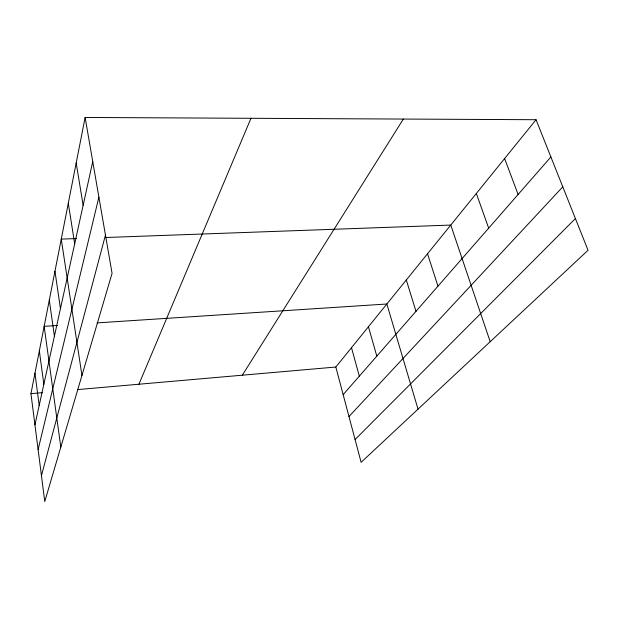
<?xml version="1.0" encoding="UTF-8"?>
<svg xmlns="http://www.w3.org/2000/svg" width="619" height="619" viewBox="0 0 619 619"><rect width="100%" height="100%" fill="white"/><g stroke="black" fill="none" stroke-linecap="round" stroke-linejoin="round"><path stroke-width="0.93" d="M85.12 117.463L112.07 273.327L44.761 501.537L30.95 393.661L85.12 117.463L536.054 119.722L588.05 250.262L361.117 462.323L335.831 367.028L536.054 119.722M34.943 424.82L92.742 161.559M38.115 449.58L98.893 197.136M41.45 475.663L105.462 235.112M138.927 384.229L250.974 118.291M242.323 375.199L403.356 119.057M343.158 394.643L550.887 156.971M348.969 416.541L562.787 186.837M355.074 439.552L575.415 218.546M30.95 393.661L42.324 392.67M77.398 389.606L335.831 367.028M57.629 325.455L44.158 326.329L60.817 447.111M97.082 322.886L386.852 304.006L418.018 409.151M76.663 238.555L61.258 239.112L81.948 375.462M105.54 237.51L450.771 225.061L490.186 341.711M504.624 158.541L518.111 194.474M476.351 193.468L488.677 228.148M427.528 253.775L437.973 286.164M406.304 279.981L415.976 311.326M368.444 326.747L376.816 356.134M351.491 347.685L359.314 376.159M76.183 163.014L83.139 205.276M68.291 203.272L74.682 243.816M54.967 271.215L60.445 308.641M49.296 300.138L54.402 336.156M39.345 350.857L43.833 384.298M34.958 373.211L39.19 405.468"/></g></svg>
